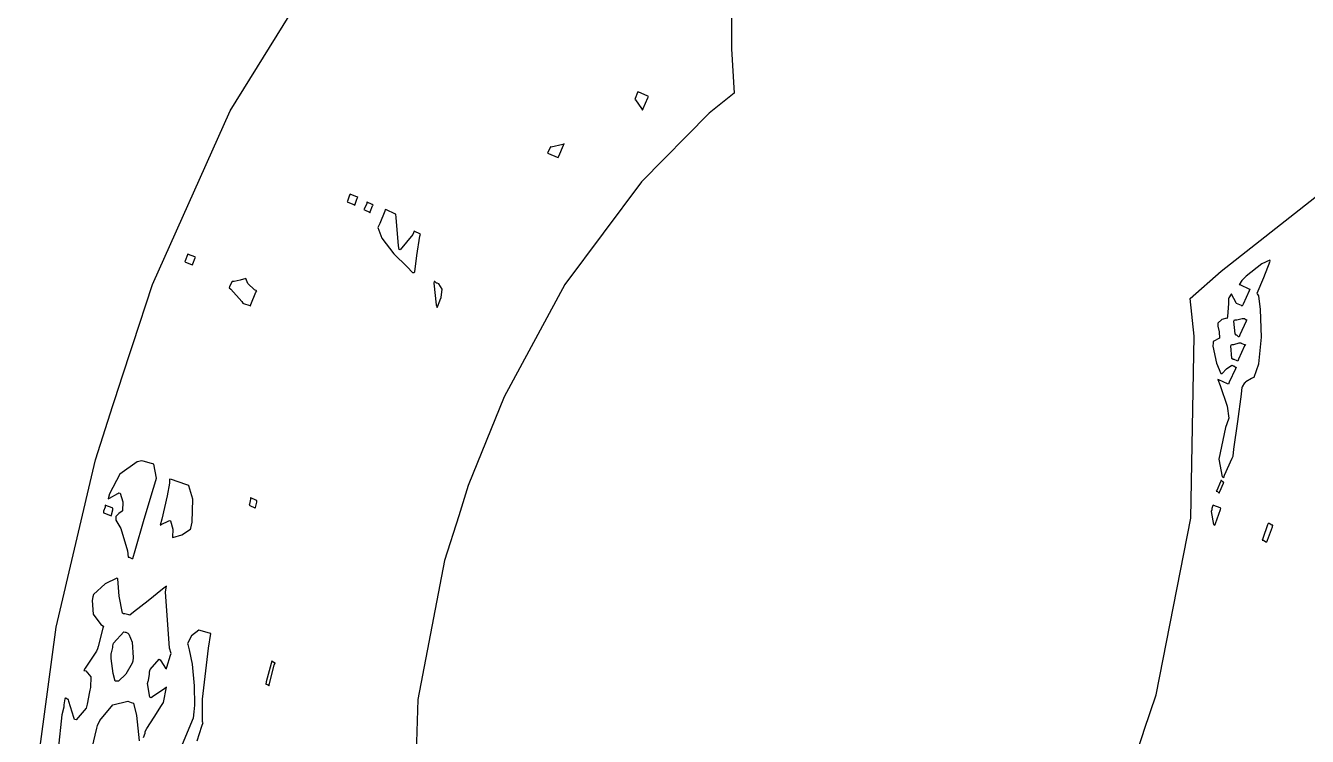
# Model space of a CAD drawing. Extents: x 46 to 308, y 59 to 295.
# Drawn here: x 73.48 to 103.03, y 199.35 to 215.73 of the extents above; entities that cross this region are included whole.
import ezdxf

# ---------------------------------------------------------------- set-up
doc = ezdxf.new("R2010")
doc.units = 0
doc.header["$MEASUREMENT"] = 0

msp = doc.modelspace()

# ---------------------------------------------------------------- linework, layer by layer
at = {"color": 7}
for points in [[(89.7805, 225.461), (89.7558, 215.196), (89.8179, 214.172), (89.2418, 213.715), (87.679, 212.13), (85.9137, 209.766), (84.5136, 207.173), (83.687, 205.133), (83.4679, 204.435), (83.1398, 203.407), (82.5253, 200.201), (82.386, 195.779)], [(73.484, 196.599), (74.1881, 201.865), (75.0933, 205.722), (75.4944, 206.974), (75.4944, 206.974), (75.5385, 207.117), (75.723, 207.681), (75.9093, 208.245), (75.9534, 208.385), (76.4081, 209.766), (78.1981, 213.77), (81.2754, 218.718)], [(99.0946, 198.95), (99.2353, 199.391), (99.271, 199.496), (99.544, 200.308), (100.342, 204.378), (100.417, 208.572), (100.329, 209.444), (101.043, 210.071), (104.787, 213.017)], [(76.2, 199.328), (76.236, 199.427), (76.236, 199.46), (76.2801, 199.532), (76.4466, 199.796), (76.6149, 200.061), (76.659, 200.131), (76.6671, 200.167), (76.7196, 200.449), (76.7292, 200.484), (76.6932, 200.458), (76.411, 200.263), (76.3764, 200.237), (76.3489, 200.255), (76.2963, 200.572), (76.3062, 200.624), (76.3143, 200.642), (76.3404, 200.788), (76.3404, 200.837), (76.3584, 200.89), (76.5609, 201.129), (76.5888, 201.119), (76.5969, 201.093), (76.7112, 200.925), (76.7292, 200.907), (76.7373, 200.943), (76.8255, 201.225), (76.8354, 201.26), (76.7994, 201.384), (76.7112, 202.679), (76.7292, 202.811), (76.641, 202.741), (76.3062, 202.478), (75.9714, 202.213), (75.8832, 202.142), (75.8652, 202.151), (75.7714, 202.178), (75.741, 202.178), (75.7135, 202.187), (75.6433, 202.583), (75.6087, 202.98), (75.6006, 202.988), (75.5826, 202.998), (75.3181, 202.869), (75.0521, 202.619), (75.0355, 202.565), (75.0175, 202.486), (75.0397, 202.164), (75.2203, 201.931), (75.2821, 201.895), (75.2644, 201.843), (75.1582, 201.42), (75.1417, 201.366), (75.1141, 201.313), (74.8591, 200.925), (74.8249, 200.871), (74.869, 200.863), (74.9875, 200.722), (74.9819, 200.475), (74.9653, 200.414), (74.9558, 200.379), (74.9032, 200.097), (74.8951, 200.061), (74.8771, 199.999), (74.6471, 199.734), (74.6125, 199.742), (74.5945, 199.787), (74.4802, 200.157), (74.4721, 200.201), (74.4541, 200.201), (74.4086, 200.229), (74.4001, 200.237), (74.3906, 200.219), (74.3659, 200.075), (74.3659, 200.025), (74.3218, 199.849), (74.2336, 199.051)], [(77.4347, 199.249), (77.549, 199.584), (77.5751, 199.672), (77.5575, 199.682), (77.5575, 200.207), (77.6979, 201.384), (77.7515, 201.719), (77.7254, 201.728), (77.531, 201.781), (77.5049, 201.789), (77.4774, 201.798), (77.3105, 201.67), (77.2128, 201.49), (77.2223, 201.472), (77.2223, 201.472), (77.2541, 201.349), (77.319, 201.015), (77.3712, 200.52), (77.3755, 200.069), (77.3645, 199.919), (77.3465, 199.77), (77.0502, 199.073)], [(75.0175, 199.091), (75.1237, 199.541), (75.1417, 199.602), (75.1939, 199.718), (75.4902, 200.079), (75.8377, 200.159), (75.9174, 200.131), (75.9672, 200.115), (76.043, 199.836), (76.1023, 199.249)]]:
    msp.add_lwpolyline(points, dxfattribs=at)
for points in [[(87.5249, 214.03), (87.5411, 214.022), (87.6833, 213.819), (87.7013, 213.783), (87.7175, 213.819), (87.8237, 214.066), (87.8417, 214.1), (87.8141, 214.11), (87.6212, 214.198), (87.5951, 214.206), (87.5852, 214.19), (87.533, 214.048), (87.5249, 214.03)], [(85.5126, 212.795), (85.5391, 212.787), (85.7331, 212.699), (85.761, 212.689), (85.7772, 212.725), (85.8834, 212.973), (85.9014, 213.008), (85.8654, 212.991), (85.6008, 212.929), (85.5846, 212.937), (85.5747, 212.919), (85.5211, 212.805), (85.5126, 212.795)], [(80.8923, 211.667), (80.9089, 211.659), (81.0507, 211.606), (81.0687, 211.596), (81.0768, 211.614), (81.1294, 211.756), (81.1389, 211.773), (81.1209, 211.782), (80.9791, 211.835), (80.9625, 211.843), (80.953, 211.826), (80.9004, 211.685), (80.8923, 211.667)], [(81.2793, 211.49), (81.2973, 211.482), (81.4116, 211.43), (81.4215, 211.42), (81.4296, 211.438), (81.4821, 211.58), (81.4917, 211.596), (81.4737, 211.606), (81.3594, 211.659), (81.3513, 211.667), (81.3513, 211.623), (81.2878, 211.508), (81.2793, 211.49)], [(82.4438, 210.043), (82.4523, 210.053), (82.5003, 210.432), (82.568, 210.881), (82.586, 210.925), (82.568, 210.935), (82.4523, 210.989), (82.4438, 210.997), (82.4082, 210.918), (82.1171, 210.564), (82.091, 210.572), (82.0815, 210.652), (82.0289, 211.306), (82.0208, 211.384), (81.9933, 211.394), (81.8003, 211.482), (81.7742, 211.49), (81.7644, 211.456), (81.6501, 211.173), (81.6321, 211.138), (81.606, 211.08), (81.6942, 210.833), (81.9711, 210.472), (82.2826, 210.17), (82.4025, 210.043), (82.4438, 210.043)], [(77.1521, 210.292), (77.1687, 210.283), (77.3105, 210.229), (77.3285, 210.22), (77.337, 210.238), (77.3892, 210.38), (77.3987, 210.396), (77.3811, 210.406), (77.2403, 210.459), (77.2223, 210.468), (77.2128, 210.45), (77.1606, 210.309), (77.1521, 210.292)], [(100.965, 208.844), (100.965, 208.802), (100.995, 208.674), (101.001, 208.528), (101.001, 208.528), (101.001, 208.528), (100.858, 208.449), (100.858, 208.421), (100.849, 208.343), (100.933, 207.95), (101.035, 207.716), (101.035, 207.716), (101.067, 207.716), (101.163, 207.818), (101.29, 207.902), (101.317, 207.892), (101.334, 207.892), (101.374, 207.856), (101.388, 207.856), (101.37, 207.822), (101.229, 207.513), (101.211, 207.469), (101.185, 207.479), (100.991, 207.566), (100.965, 207.574), (101.017, 207.441), (101.181, 206.958), (101.22, 206.685), (101.211, 206.658), (101.141, 206.473), (100.987, 205.736), (101.063, 205.335), (101.107, 205.317), (101.123, 205.37), (101.299, 205.766), (101.317, 205.81), (101.334, 205.97), (101.424, 206.605), (101.512, 207.239), (101.53, 207.397), (101.538, 207.407), (101.59, 207.495), (101.6, 207.504), (101.608, 207.531), (101.74, 207.61), (101.74, 207.61), (101.802, 207.631), (101.912, 207.934), (101.971, 208.554), (101.949, 209.188), (101.909, 209.506), (101.883, 209.55), (101.873, 209.568), (102.023, 209.925), (102.173, 210.3), (102.165, 210.326), (102.165, 210.326), (101.979, 210.243), (101.618, 209.955), (101.53, 209.867), (101.52, 209.859), (101.468, 209.772), (101.46, 209.762), (101.486, 209.754), (101.679, 209.666), (101.706, 209.656), (101.688, 209.622), (101.546, 209.312), (101.53, 209.267), (101.512, 209.277), (101.396, 209.33), (101.388, 209.338), (101.378, 209.356), (101.291, 209.524), (101.283, 209.55), (101.273, 209.542), (101.22, 209.454), (101.211, 209.444), (101.211, 209.33), (101.185, 209.029), (101.177, 208.985), (101.173, 208.992), (101.057, 208.956), (100.965, 208.873), (100.965, 208.844)], [(78.1763, 209.69), (78.2105, 209.656), (78.4655, 209.374), (78.4931, 209.338), (78.5096, 209.33), (78.6515, 209.277), (78.6694, 209.267), (78.6776, 209.303), (78.7922, 209.586), (78.8098, 209.62), (78.7562, 209.638), (78.6074, 209.788), (78.5633, 209.903), (78.5633, 209.903), (78.5633, 209.903), (78.431, 209.868), (78.292, 209.833), (78.2465, 209.833), (78.2366, 209.824), (78.1844, 209.708), (78.1763, 209.69)], [(82.973, 209.233), (82.9815, 209.251), (83.0337, 209.392), (83.0432, 209.41), (83.0612, 209.463), (83.0873, 209.656), (83.0076, 209.78), (82.973, 209.797), (82.955, 209.797), (82.9151, 209.833), (82.9028, 209.833), (82.8933, 209.798), (82.9455, 209.295), (82.973, 209.233)], [(101.353, 208.951), (101.406, 208.951), (101.524, 208.985), (101.564, 208.985), (101.582, 208.985), (101.622, 208.951), (101.636, 208.951), (101.618, 208.916), (101.476, 208.606), (101.46, 208.562), (101.442, 208.562), (101.4, 208.598), (101.388, 208.598), (101.362, 208.625), (101.335, 208.916), (101.353, 208.951)], [(101.283, 208.385), (101.335, 208.385), (101.454, 208.421), (101.494, 208.421), (101.502, 208.413), (101.575, 208.385), (101.6, 208.385), (101.582, 208.351), (101.44, 208.043), (101.424, 207.998), (101.414, 208.008), (101.341, 208.033), (101.317, 208.033), (101.29, 208.06), (101.265, 208.351), (101.283, 208.385)], [(75.3883, 204.823), (75.4144, 204.841), (75.6087, 204.947), (75.6348, 204.964), (75.6613, 204.956), (75.723, 204.753), (75.7149, 204.55), (75.7068, 204.541), (75.7068, 204.541), (75.6348, 204.484), (75.5646, 204.421), (75.5646, 204.399), (75.5646, 204.334), (75.6789, 204.14), (75.8292, 203.624), (75.8472, 203.483), (75.8733, 203.483), (75.9326, 203.447), (75.9534, 203.447), (76.0056, 203.633), (76.2166, 204.36), (76.4286, 205.07), (76.4826, 205.246), (76.4992, 205.3), (76.4385, 205.625), (76.4124, 205.633), (76.3845, 205.643), (76.1905, 205.697), (76.164, 205.705), (76.0582, 205.679), (75.6571, 205.397), (75.4144, 204.938), (75.3883, 204.823)], [(76.5888, 204.222), (76.605, 204.232), (76.7814, 204.32), (76.7994, 204.329), (76.8255, 204.32), (76.8738, 204.123), (76.8696, 203.942), (76.8696, 203.942), (76.878, 203.933), (77.0819, 203.994), (77.2844, 204.126), (77.2943, 204.152), (77.3204, 204.284), (77.337, 204.819), (77.2488, 205.124), (77.2223, 205.14), (77.1783, 205.158), (76.8435, 205.273), (76.7994, 205.281), (76.7994, 205.186), (76.7457, 204.898), (76.623, 204.355), (76.5888, 204.222)], [(100.93, 205), (100.947, 205), (100.987, 204.964), (101.001, 204.964), (101.009, 204.991), (101.097, 205.184), (101.107, 205.21), (101.089, 205.21), (101.048, 205.246), (101.035, 205.246), (101.025, 205.22), (100.939, 205.018), (100.93, 205)], [(78.6335, 204.681), (78.6515, 204.673), (78.7658, 204.621), (78.7756, 204.611), (78.7837, 204.629), (78.8098, 204.749), (78.8098, 204.788), (78.7922, 204.797), (78.6776, 204.85), (78.6694, 204.858), (78.6694, 204.814), (78.6419, 204.699), (78.6335, 204.681)], [(75.2821, 204.505), (75.3001, 204.497), (75.4408, 204.444), (75.4585, 204.435), (75.4669, 204.453), (75.4944, 204.573), (75.4944, 204.611), (75.4765, 204.621), (75.3346, 204.673), (75.3181, 204.681), (75.3181, 204.637), (75.2821, 204.538), (75.2821, 204.505)], [(100.894, 204.222), (100.911, 204.258), (101.025, 204.577), (101.035, 204.611), (101.017, 204.621), (100.876, 204.673), (100.858, 204.681), (100.849, 204.673), (100.824, 204.6), (100.824, 204.575), (100.814, 204.531), (100.867, 204.232), (100.894, 204.222)], [(101.989, 203.87), (102.015, 203.87), (102.073, 203.835), (102.093, 203.835), (102.111, 203.871), (102.225, 204.178), (102.235, 204.222), (102.208, 204.222), (102.149, 204.258), (102.129, 204.258), (102.111, 204.224), (102.005, 203.914), (101.989, 203.87)], [(75.4585, 201.26), (75.4669, 201.278), (75.4944, 201.398), (75.4944, 201.436), (75.511, 201.498), (75.7495, 201.763), (75.777, 201.753), (75.7936, 201.753), (75.8377, 201.728), (75.8472, 201.719), (75.8638, 201.71), (75.9396, 201.52), (75.9615, 201.172), (75.9534, 201.083), (75.9435, 201.039), (75.7975, 200.788), (75.6225, 200.624), (75.5646, 200.624), (75.5481, 200.624), (75.4987, 200.797), (75.4585, 201.144), (75.4585, 201.26)], [(79.0222, 200.554), (79.0388, 200.554), (79.0829, 200.528), (79.0924, 200.518), (79.109, 200.572), (79.2166, 200.995), (79.2346, 201.047), (79.2166, 201.047), (79.1711, 201.075), (79.1626, 201.083), (79.145, 201.031), (79.0303, 200.608), (79.0222, 200.554)]]:
    msp.add_lwpolyline(points, close=True, dxfattribs=at)

doc.saveas('drawing.dxf')
